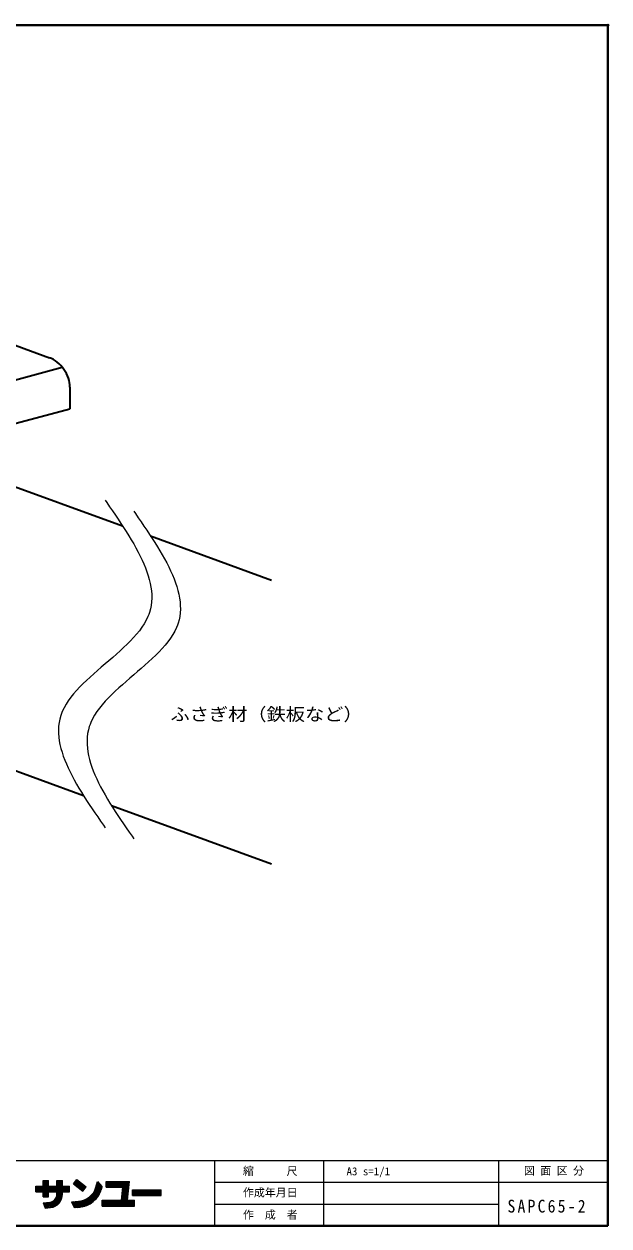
# Model space of a CAD drawing. Units: millimetres on the paper. Extents: x -606 to 595, y -152 to 420.
# Drawn here: x 55.3 to 189.2, y -151.5 to 123.8 of the extents above; entities that cross this region are included whole.
import ezdxf
from ezdxf.enums import TextEntityAlignment as Align

# ---------------------------------------------------------------- set-up
doc = ezdxf.new("R2010")
doc.units = ezdxf.units.MM
doc.header["$PDMODE"] = 32
doc.header["$PDSIZE"] = 0.5
for name, color, linetype, lineweight in [('0-0_C形鋼', 3, 'Continuous', 35), ('0-3_鉄板', 4, 'Continuous', 25), ('0-8_寸法線', 4, 'Continuous', 25), ('F-0', 4, 'Continuous', 25)]:
    doc.layers.add(name, color=color, linetype=linetype, lineweight=lineweight)
doc.layers.add('F-2', color=7, linetype='Continuous')
doc.layers.add('F-3', color=7, linetype='Continuous')
doc.styles.add('ＭＳ ゴシック', font='')
doc.styles.get('ＭＳ ゴシック').set_extended_font_data('MS Gothic')

msp = doc.modelspace()

# ---------------------------------------------------------------- linework, layer by layer
at = {"layer": '0-0_C形鋼'}
for p, q in [((42.331, 54.175), (61.128, 47.334)), ((-88.722, 4.212), (64.075, 45.154)), ((65.826, 40.623), (65.826, 35.623)), ((5.33, 19.414), (65.826, 35.623))]:
    msp.add_line(p, q, dxfattribs=at)
msp.add_ellipse((61.128, 42.334), major_axis=(-3.323, 4.745), ratio=0.7, start_param=3.9265462, end_param=5.4982318, dxfattribs=at)
at = {"layer": '0-3_鉄板', "color": 2, "lineweight": 35}
for p, q in [((30.939, 25.931), (77.847, 8.858)), ((84.279, 6.517), (112.016, -3.578)), ((30.939, -39.069), (68.907, -52.888)), ((75.345, -55.231), (112.016, -68.578))]:
    msp.add_line(p, q, dxfattribs=at)
at = {"layer": '0-3_鉄板'}
for points in [[(73.88, 14.701), (74.263, 14.148), (74.921, 13.195), (75.577, 12.242), (76.226, 11.29), (76.867, 10.34), (77.498, 9.392), (78.117, 8.446), (78.721, 7.502), (79.308, 6.562), (79.875, 5.625), (80.421, 4.692), (80.944, 3.763), (81.441, 2.839), (81.909, 1.92), (82.347, 1.007), (82.753, 0.099), (83.124, -0.803), (83.457, -1.697), (83.751, -2.585), (84.004, -3.465), (84.213, -4.337), (84.376, -5.201), (84.49, -6.057), (84.554, -6.903), (84.565, -7.739), (84.522, -8.566), (84.421, -9.383), (84.26, -10.188), (84.038, -10.983), (83.88, -11.439), (83.685, -11.927), (83.291, -12.759), (82.828, -13.578), (82.303, -14.386), (81.721, -15.184), (81.086, -15.973), (80.404, -16.752), (79.68, -17.525), (78.92, -18.291)], [(80.421, 12.192), (80.804, 11.639), (81.463, 10.686), (82.118, 9.733), (82.767, 8.782), (83.409, 7.831), (84.04, 6.883), (84.658, 5.937), (85.262, 4.994), (85.849, 4.053), (86.417, 3.116), (86.963, 2.183), (87.485, 1.254), (87.982, 0.33), (88.451, -0.589), (88.889, -1.502), (89.294, -2.41), (89.665, -3.311), (89.999, -4.206), (90.293, -5.094), (90.545, -5.974), (90.754, -6.846), (90.917, -7.71), (91.032, -8.565), (91.096, -9.412), (91.107, -10.248), (91.063, -11.075), (90.962, -11.892), (90.802, -12.697), (90.579, -13.492), (90.421, -13.948), (90.226, -14.436), (89.832, -15.268), (89.37, -16.087), (88.845, -16.895), (88.262, -17.693), (87.627, -18.481), (86.945, -19.261), (86.221, -20.034), (85.461, -20.799)], [(78.92, -18.291), (78.128, -19.051), (77.31, -19.806), (76.471, -20.558), (75.616, -21.306), (74.751, -22.053), (73.88, -22.799), (73.01, -23.545), (72.144, -24.292), (71.29, -25.041), (70.451, -25.792), (69.633, -26.548), (68.841, -27.308), (68.08, -28.073), (67.356, -28.846), (66.674, -29.626), (66.039, -30.414), (65.457, -31.212), (64.932, -32.02), (64.47, -32.839), (64.075, -33.671), (63.88, -34.159), (63.722, -34.615), (63.5, -35.41), (63.339, -36.215), (63.238, -37.032), (63.195, -37.859), (63.206, -38.695), (63.27, -39.541), (63.385, -40.397), (63.547, -41.261), (63.756, -42.133), (64.009, -43.013), (64.303, -43.901), (64.637, -44.796), (65.007, -45.697), (65.413, -46.605), (65.851, -47.518), (66.319, -48.437), (66.816, -49.361)], [(85.461, -20.799), (84.669, -21.559), (83.851, -22.315), (83.012, -23.066), (82.157, -23.815), (81.292, -24.562), (80.421, -25.308), (79.551, -26.054), (78.686, -26.801), (77.831, -27.549), (76.992, -28.301), (76.174, -29.056), (75.382, -29.816), (74.621, -30.582), (73.898, -31.355), (73.216, -32.134), (72.581, -32.923), (71.998, -33.72), (71.473, -34.529), (71.011, -35.348), (70.617, -36.18), (70.421, -36.668), (70.263, -37.124), (70.041, -37.918), (69.881, -38.724), (69.78, -39.541), (69.736, -40.367), (69.747, -41.204), (69.811, -42.05), (69.926, -42.906), (70.089, -43.77), (70.298, -44.642), (70.55, -45.522), (70.844, -46.41), (71.178, -47.304), (71.549, -48.206), (71.954, -49.114), (72.392, -50.027), (72.861, -50.946), (73.358, -51.87)], [(66.816, -49.361), (67.339, -50.29), (67.885, -51.223), (68.453, -52.16), (69.04, -53.101), (69.643, -54.044), (70.262, -54.99), (70.893, -55.938), (71.534, -56.888), (72.184, -57.84), (72.839, -58.793), (73.497, -59.746), (73.88, -60.299)], [(73.358, -51.87), (73.88, -52.799), (74.426, -53.732), (74.994, -54.669), (75.581, -55.609), (76.185, -56.553), (76.803, -57.499), (77.434, -58.447), (78.076, -59.397), (78.725, -60.349), (79.38, -61.302), (80.039, -62.255), (80.421, -62.808)]]:
    msp.add_lwpolyline(points, dxfattribs=at)
at = {"layer": '0-8_寸法線', "color": 7}
msp.add_point((189, 123.5), dxfattribs=at)
at = {"layer": 'F-0', "color": 7, "lineweight": 40}
for p, q in [((-200.5, 123.5), (189, 123.5)), ((189, -151.5), (189, 123.5)), ((189, -146.5), (189, -146.5))]:
    msp.add_line(p, q, dxfattribs=at)
at = {"layer": 'F-0', "lineweight": 18}
for p, q in [((-200.5, -136.5), (189, -136.5)), ((99, -151.5), (99, -136.5)), ((124, -151.5), (124, -136.5)), ((164, -151.5), (164, -136.5)), ((99, -141.5), (189, -141.5)), ((99, -146.5), (164, -146.5))]:
    msp.add_line(p, q, dxfattribs=at)
at = {"layer": 'F-0'}
for p, q in [((57.98, -142.373), (59.661, -142.373)), ((57.98, -143.691), (57.98, -142.373)), ((57.98, -142.426), (65.725, -142.426)), ((57.98, -142.637), (65.725, -142.637)), ((57.98, -142.848), (65.725, -142.848)), ((57.98, -143.059), (65.725, -143.059)), ((59.661, -142.373), (59.661, -141.121)), ((59.661, -141.121), (60.913, -141.121)), ((59.872, -144.845), (59.872, -141.121)), ((60.083, -144.845), (60.083, -141.121)), ((60.294, -144.845), (60.294, -141.121)), ((60.505, -144.845), (60.505, -141.121)), ((60.715, -144.845), (60.715, -141.121)), ((60.913, -142.373), (60.913, -141.121)), ((60.913, -142.373), (62.858, -142.373)), ((62.858, -141.121), (64.11, -141.121)), ((62.858, -142.373), (62.858, -141.121)), ((63.069, -146.531), (63.069, -141.121)), ((63.28, -146.324), (63.28, -141.121)), ((63.491, -146.072), (63.491, -141.121)), ((63.702, -145.751), (63.702, -141.121)), ((63.913, -145.301), (63.913, -141.121)), ((64.11, -142.373), (64.11, -141.121)), ((64.11, -142.373), (65.725, -142.373)), ((65.725, -143.691), (65.725, -142.373)), ((66.61, -141.85), (67.373, -140.857)), ((66.61, -141.85), (68.752, -143.498)), ((66.738, -141.683), (68.881, -143.33)), ((66.867, -141.515), (69.009, -143.163)), ((66.995, -141.348), (69.138, -142.996)), ((67.124, -141.181), (69.266, -142.829)), ((67.253, -141.014), (69.395, -142.662)), ((67.373, -140.857), (69.516, -142.505)), ((67.382, -147.235), (73.052, -143.079)), ((68.752, -143.498), (69.516, -142.505)), ((70.521, -144.673), (73.152, -142.744)), ((71.145, -143.953), (73.134, -142.496)), ((71.43, -143.484), (72.996, -142.336)), ((71.612, -143.088), (72.858, -142.175)), ((71.737, -142.735), (72.72, -142.014)), ((71.767, -142.636), (72.152, -141.351)), ((71.838, -142.4), (72.583, -141.854)), ((71.938, -142.065), (72.445, -141.693)), ((72.039, -141.729), (72.307, -141.533)), ((72.152, -141.351), (73.202, -142.576)), ((73.048, -143.092), (73.202, -142.576)), ((74.088, -142.604), (74.088, -141.351)), ((74.088, -141.351), (79.458, -141.351)), ((74.088, -141.562), (79.223, -141.562)), ((74.088, -141.773), (78.988, -141.773)), ((74.088, -141.984), (78.753, -141.984)), ((74.088, -142.195), (78.518, -142.195)), ((74.088, -142.406), (78.283, -142.406)), ((74.088, -142.604), (77.929, -142.604)), ((77.607, -145.57), (77.929, -142.604)), ((77.713, -145.689), (78.059, -142.512)), ((77.925, -145.689), (78.283, -142.406)), ((78.138, -145.689), (78.518, -142.195)), ((78.35, -145.689), (78.753, -141.984)), ((78.562, -145.689), (78.988, -141.773)), ((78.774, -145.689), (79.223, -141.562)), ((78.999, -145.57), (79.458, -141.351)), ((57.98, -143.27), (65.725, -143.27)), ((57.98, -143.48), (65.725, -143.48)), ((57.98, -143.691), (59.661, -143.691)), ((59.661, -144.845), (59.661, -143.691)), ((59.661, -144.845), (60.913, -144.845)), ((60.913, -143.691), (62.858, -143.691)), ((60.913, -144.845), (60.913, -143.691)), ((61.243, -146.047), (63.626, -145.751)), ((62.061, -145.733), (63.6, -145.541)), ((62.351, -145.484), (63.574, -145.332)), ((62.54, -145.248), (63.548, -145.123)), ((62.752, -146.62), (62.752, -144.827)), ((62.858, -144.22), (62.858, -143.691)), ((62.858, -146.62), (62.858, -144.222)), ((64.11, -143.691), (65.725, -143.691)), ((64.11, -144.215), (64.11, -143.691)), ((66.22, -145.966), (67.805, -145.837)), ((66.483, -146.586), (67.468, -145.865)), ((66.568, -146.785), (67.869, -145.832)), ((66.653, -146.985), (68.3, -145.777)), ((66.738, -147.184), (68.834, -145.648)), ((66.98, -147.268), (69.708, -145.268)), ((67.783, -147.203), (72.937, -143.425)), ((68.189, -147.166), (72.786, -143.797)), ((68.643, -147.096), (72.582, -144.208)), ((69.182, -146.962), (72.292, -144.682)), ((69.914, -146.687), (71.809, -145.298)), ((73.199, -146.954), (73.199, -145.57)), ((73.199, -145.57), (77.607, -145.57)), ((73.199, -145.689), (80.647, -145.689)), ((78.999, -145.57), (80.647, -145.57)), ((80.153, -144.548), (80.153, -143.23)), ((80.153, -143.23), (86.745, -143.23)), ((80.153, -143.388), (86.745, -143.388)), ((80.153, -143.599), (86.745, -143.599)), ((80.153, -143.81), (86.745, -143.81)), ((80.153, -144.021), (86.745, -144.021)), ((80.153, -144.232), (86.745, -144.232)), ((80.153, -144.443), (86.745, -144.443)), ((80.153, -144.548), (86.745, -144.548)), ((80.647, -146.954), (80.647, -145.57)), ((86.745, -144.548), (86.745, -143.23)), ((59.712, -146.238), (61.236, -146.048)), ((59.712, -146.238), (60.122, -147.449)), ((59.781, -146.442), (63.563, -145.971)), ((59.85, -146.646), (63.384, -146.206)), ((59.919, -146.85), (63.16, -146.446)), ((59.988, -147.054), (62.867, -146.695)), ((60.057, -147.258), (62.447, -146.96)), ((60.122, -147.449), (61.404, -147.289)), ((66.22, -145.966), (66.78, -147.284)), ((66.314, -146.187), (66.665, -145.93)), ((66.399, -146.387), (67.066, -145.897)), ((66.78, -147.284), (68.096, -147.177)), ((73.199, -145.9), (80.647, -145.9)), ((73.199, -146.111), (80.647, -146.111)), ((73.199, -146.322), (80.647, -146.322)), ((73.199, -146.533), (80.647, -146.533)), ((73.199, -146.743), (80.647, -146.743)), ((73.199, -146.954), (80.647, -146.954))]:
    msp.add_line(p, q, dxfattribs=at)
at = {"layer": 'F-0', "color": 7, "lineweight": 40}
msp.add_lwpolyline([(-200.5, 123.5), (-200.5, -151.5), (189, -151.5)], dxfattribs=at)
at = {"layer": 'F-0'}
for centre, radius, start, end in [((67.531, -141.445), 4.4, 273.5696, 344.30289), ((67.527, -141.442), 5.762, 273.9684, 344.73839), ((61.007, -144.211), 1.851, 277.12369, 0.28418), ((61.007, -144.211), 3.103, 277.45369, 359.92859)]:
    msp.add_arc(centre, radius, start, end, dxfattribs=at)

# ---------------------------------------------------------------- texts
at = {"layer": '0-8_寸法線', "color": 7, "style": 'ＭＳ ゴシック', "width": 1.1}
msp.add_text('ふさぎ材（鉄板など）', height=2.933, dxfattribs=at).set_placement((88.847, -36.663), align=Align.BOTTOM_LEFT)
at = {"layer": 'F-2', "style": 'ＭＳ ゴシック'}
for s, p in [('縮\u3000\u3000\u3000尺', (105.443, -140.398)), ('図 面 区 分', (169.788, -140.316)), ('作成年月日', (105.443, -145.325)), ('作\u3000成\u3000者', (105.443, -150.398))]:
    msp.add_text(s, height=1.833, dxfattribs=at).set_placement(p, align=Align.BOTTOM_LEFT)
at = {"layer": 'F-3', "style": 'ＭＳ ゴシック'}
msp.add_text('A3 s=1/1', height=1.833, dxfattribs=at).set_placement((129.16, -140.451), align=Align.BOTTOM_LEFT)
at = {"layer": 'F-3', "insert": (166.011, -148.476), "char_height": 2.933, "attachment_point": 7, "style": 'ＭＳ ゴシック'}
msp.add_mtext('\\T1.28;\\W0.9;SAPC65-2', dxfattribs=at)

doc.saveas('drawing.dxf')
